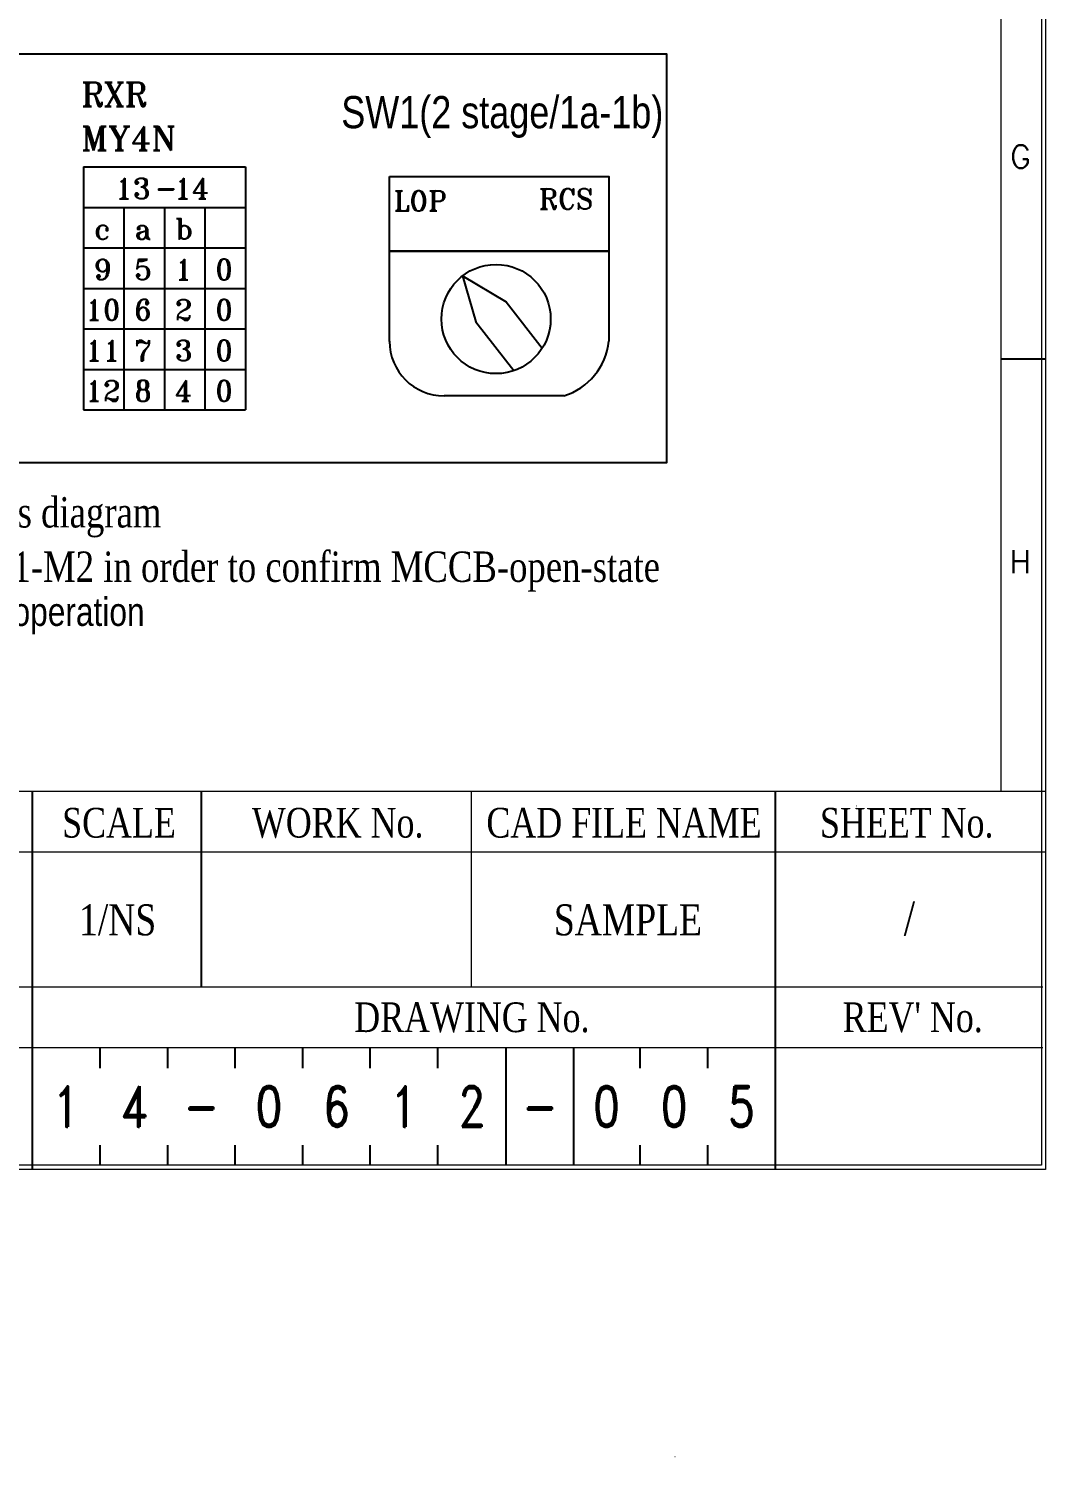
# Model space of a CAD drawing. Header units: millimetres. Extents: x 107 to 2900, y 85 to 3996.
# Drawn here: x 1612.1 to 1774.8, y 1294.1 to 1522.7 of the extents above; entities that cross this region are included whole.
import ezdxf
from ezdxf.enums import TextEntityAlignment as Align

# ---------------------------------------------------------------- set-up
doc = ezdxf.new("R2010")
doc.units = ezdxf.units.MM
for name, color, linetype in [('20', 2, 'Continuous'), ('30', 3, 'Continuous'), ('40', 4, 'Continuous'), ('70', 7, 'Continuous')]:
    doc.layers.add(name, color=color, linetype=linetype)
doc.styles.add('SD', font='ROMAND.shx', dxfattribs={"width": 0.8})
doc.styles.add('SIMPLEX', font='SIMPLEX')
doc.styles.add('SS', font='batang.ttc', dxfattribs={"width": 0.8})
doc.styles.add('STYLE2', font='romant.shx')
doc.styles.add('굴림체', font='arial.ttf')

msp = doc.modelspace()

# ---------------------------------------------------------------- linework, layer by layer
for p, q in [((1620.88, 1500.548), (1646.792, 1500.548)), ((1620.88, 1500.548), (1620.88, 1461.68)), ((1646.792, 1500.548), (1646.792, 1461.68)), ((1620.88, 1494.07), (1646.792, 1494.07)), ((1627.358, 1494.07), (1627.358, 1461.68)), ((1633.836, 1494.07), (1633.836, 1461.68)), ((1640.314, 1494.07), (1640.314, 1461.68)), ((1620.88, 1487.592), (1646.792, 1487.592)), ((1669.824, 1487.077), (1704.951, 1487.077)), ((1669.824, 1472.609), (1669.824, 1487.077)), ((1704.951, 1487.077), (1704.951, 1472.672)), ((1620.88, 1481.114), (1646.792, 1481.114)), ((1681.526, 1483.125), (1683.663, 1475.796)), ((1681.526, 1483.125), (1688.512, 1478.992)), ((1688.512, 1478.992), (1694.277, 1471.569)), ((1620.88, 1474.636), (1646.792, 1474.636)), ((1683.663, 1475.796), (1689.742, 1467.968)), ((1620.88, 1468.158), (1646.792, 1468.158)), ((1697.739, 1463.935), (1678.573, 1463.935)), ((1620.88, 1461.68), (1646.792, 1461.68))]:
    msp.add_line(p, q)
at = {"color": 3}
msp.add_lwpolyline([(1490.139, 1518.644), (1714.154, 1518.644), (1714.154, 1453.212), (1490.139, 1453.212)], close=True, dxfattribs=at)
msp.add_lwpolyline([(1669.824, 1499.013), (1704.951, 1499.013), (1704.951, 1487.077), (1669.824, 1487.077)], close=True)
msp.add_circle((1686.884, 1476.224), 8.737)
for centre, radius, start, end in [((1678.573, 1472.672), 8.737, 180, 270), ((1694.686, 1473.801), 10.327, 287.19657, 353.72424)]:
    msp.add_arc(centre, radius, start, end)
at = {"layer": '20', "color": 0, "lineweight": 13}
msp.add_lwpolyline([(961.092, 1400.687), (961.092, 1916.279), (1767.636, 1916.279), (1767.636, 1400.687)], dxfattribs=at)
at = {"layer": '30', "color": 0}
msp.add_line((1774.764, 1469.807), (1767.636, 1469.807), dxfattribs=at)
at = {"layer": '40', "color": 0}
for p, q in [((1612.764, 1340.207), (1612.764, 1400.687)), ((1639.764, 1369.367), (1639.764, 1400.687)), ((1731.564, 1369.367), (1731.564, 1400.687)), ((1731.564, 1340.207), (1731.564, 1369.367)), ((1623.564, 1356.407), (1623.564, 1359.647)), ((1634.364, 1356.407), (1634.364, 1359.647)), ((1645.164, 1356.407), (1645.164, 1359.647)), ((1655.964, 1356.407), (1655.964, 1359.647)), ((1666.764, 1356.407), (1666.764, 1359.647)), ((1677.596, 1356.407), (1677.596, 1359.647)), ((1688.51, 1340.855), (1688.51, 1359.647)), ((1699.31, 1340.855), (1699.31, 1359.647)), ((1709.964, 1356.407), (1709.964, 1359.647)), ((1720.764, 1356.407), (1720.764, 1359.647)), ((1623.564, 1340.855), (1623.564, 1344.095)), ((1634.364, 1340.855), (1634.364, 1344.095)), ((1645.164, 1340.855), (1645.164, 1344.095)), ((1655.964, 1340.855), (1655.964, 1344.095)), ((1666.764, 1340.855), (1666.764, 1344.095)), ((1677.596, 1340.855), (1677.596, 1344.095)), ((1709.964, 1340.855), (1709.964, 1344.095)), ((1720.764, 1340.855), (1720.764, 1344.095))]:
    msp.add_line(p, q, dxfattribs=at)
at = {"layer": '40', "color": 0, "lineweight": 13}
for p, q in [((1682.964, 1369.367), (1682.964, 1400.687)), ((1774.764, 1390.967), (1450.764, 1390.967)), ((1774.332, 1369.367), (1450.764, 1369.367)), ((1774.332, 1359.647), (1450.764, 1359.647))]:
    msp.add_line(p, q, dxfattribs=at)
at = {"layer": '70', "color": 0, "lineweight": 13}
msp.add_line((953.964, 1400.687), (1774.764, 1400.687), dxfattribs=at)
for points in [[(1774.764, 1340.207), (953.964, 1340.207), (953.964, 1923.407), (1774.764, 1923.407)], [(1774.116, 1340.855), (954.612, 1340.855), (954.612, 1922.759), (1774.116, 1922.759)]]:
    msp.add_lwpolyline(points, close=True, dxfattribs=at)
at = {"layer": '70', "color": 0}
msp.add_solid([(1744.528, 1398.446), (1744.657, 1398.446), (1744.592, 1398.057)], dxfattribs=at)
at = {"layer": '70', "color": 7}
msp.add_solid([(1715.448, 1294.126), (1715.578, 1294.126), (1715.513, 1294.515)], dxfattribs=at)

# ---------------------------------------------------------------- texts
at = {"style": 'STYLE2'}
for s, p in [('RXR', (1620.537, 1510.229)), ('MY4N', (1620.537, 1503.173))]:
    msp.add_text(s, height=3.8521, dxfattribs=at).set_placement(p)
at = {"color": 0, "width": 0.8}
for s, height, style, p in [('SW1(2 stage/1a-1b)', 5.1516, '굴림체', (1662.129, 1506.74)), ('1.The installing position for DSP is strongly required just like this diagram', 4.86, 'SS', (1457.52, 1442.876)), ('2.b contact of  aux output of MCCB should be connected with M1-M2 in order to confirm MCCB-open-state ', 4.86, 'SS', (1456.716, 1434.178))]:
    msp.add_text(s, height=height, dxfattribs=dict(at, style=style)).set_placement(p)
at = {"color": 0, "style": 'STYLE2'}
for s, height, p in [('13', 3.2937, (1625.957, 1495.464)), ('14', 3.2937, (1635.388, 1495.464)), ('-', 3.294, (1632.346, 1495.464)), ('LOP', 3.2101, (1670.523, 1493.504)), ('RCS', 3.2101, (1693.748, 1493.821)), ('c', 3.294, (1622.533, 1488.986)), ('a', 3.294, (1629.011, 1488.986)), ('b', 3.294, (1635.49, 1488.986)), ('9', 3.294, (1622.533, 1482.508)), ('5', 3.294, (1629.011, 1482.508)), ('1', 3.294, (1635.49, 1482.508)), ('0', 3.294, (1641.968, 1482.508)), ('10', 3.2937, (1621.178, 1476.03)), ('6', 3.294, (1629.011, 1476.03)), ('2', 3.294, (1635.49, 1476.03)), ('0', 3.294, (1641.968, 1476.03)), ('11', 3.2937, (1621.178, 1469.552)), ('7', 3.294, (1629.011, 1469.552)), ('3', 3.294, (1635.49, 1469.552)), ('0', 3.294, (1641.968, 1469.552)), ('12', 3.2937, (1621.178, 1463.074)), ('8', 3.294, (1629.011, 1463.074)), ('4', 3.294, (1635.49, 1463.074)), ('0', 3.294, (1641.968, 1463.074))]:
    msp.add_text(s, height=height, dxfattribs=at).set_placement(p)
at = {"color": 1, "style": '굴림체', "width": 0.8}
msp.add_text('3.Instant turn-over function("tover" mode) is not available for "RCS" operation', height=4.53341, dxfattribs=at).set_placement((1457.625, 1427.131))
at = {"color": 0, "style": 'SD', "width": 0.8}
for s, p in [('1', (1618.164, 1350.251)), ('4', (1628.964, 1350.251)), ('0', (1650.564, 1350.251)), ('6', (1661.364, 1350.251)), ('1', (1672.164, 1350.251)), ('2', (1682.996, 1350.251)), ('0', (1704.564, 1350.251)), ('0', (1715.364, 1350.251)), ('5', (1726.164, 1350.251)), ('-', (1639.764, 1350.251)), ('-', (1693.91, 1350.251))]:
    msp.add_text(s, height=6.48, dxfattribs=at).set_placement(p, align=Align.MIDDLE)
at = {"layer": '30', "color": 0, "style": 'SIMPLEX'}
for s, p in [('G', (1770.768, 1502.207)), ('H', (1770.768, 1437.407))]:
    msp.add_text(s, height=3.672, dxfattribs=at).set_placement(p, align=Align.MIDDLE)
at = {"layer": '40', "color": 0, "style": 'SS', "width": 0.8}
for s, height, p in [('SCALE', 4.752, (1626.575, 1393.278)), ('WORK No.', 4.752, (1661.558, 1393.278)), ('CAD FILE NAME', 4.752, (1707.355, 1393.278)), ('SHEET No.', 4.752, (1752.58, 1393.278)), ('/', 5.4, (1753.007, 1377.636)), ('1/NS', 4.968, (1626.355, 1377.636)), ('SAMPLE', 4.968, (1707.985, 1377.636)), ('DRAWING No.', 4.752, (1683.022, 1362.161)), ("REV' No.", 4.752, (1753.535, 1362.161))]:
    msp.add_text(s, height=height, dxfattribs=at).set_placement(p, align=Align.CENTER)

doc.saveas('drawing.dxf')
